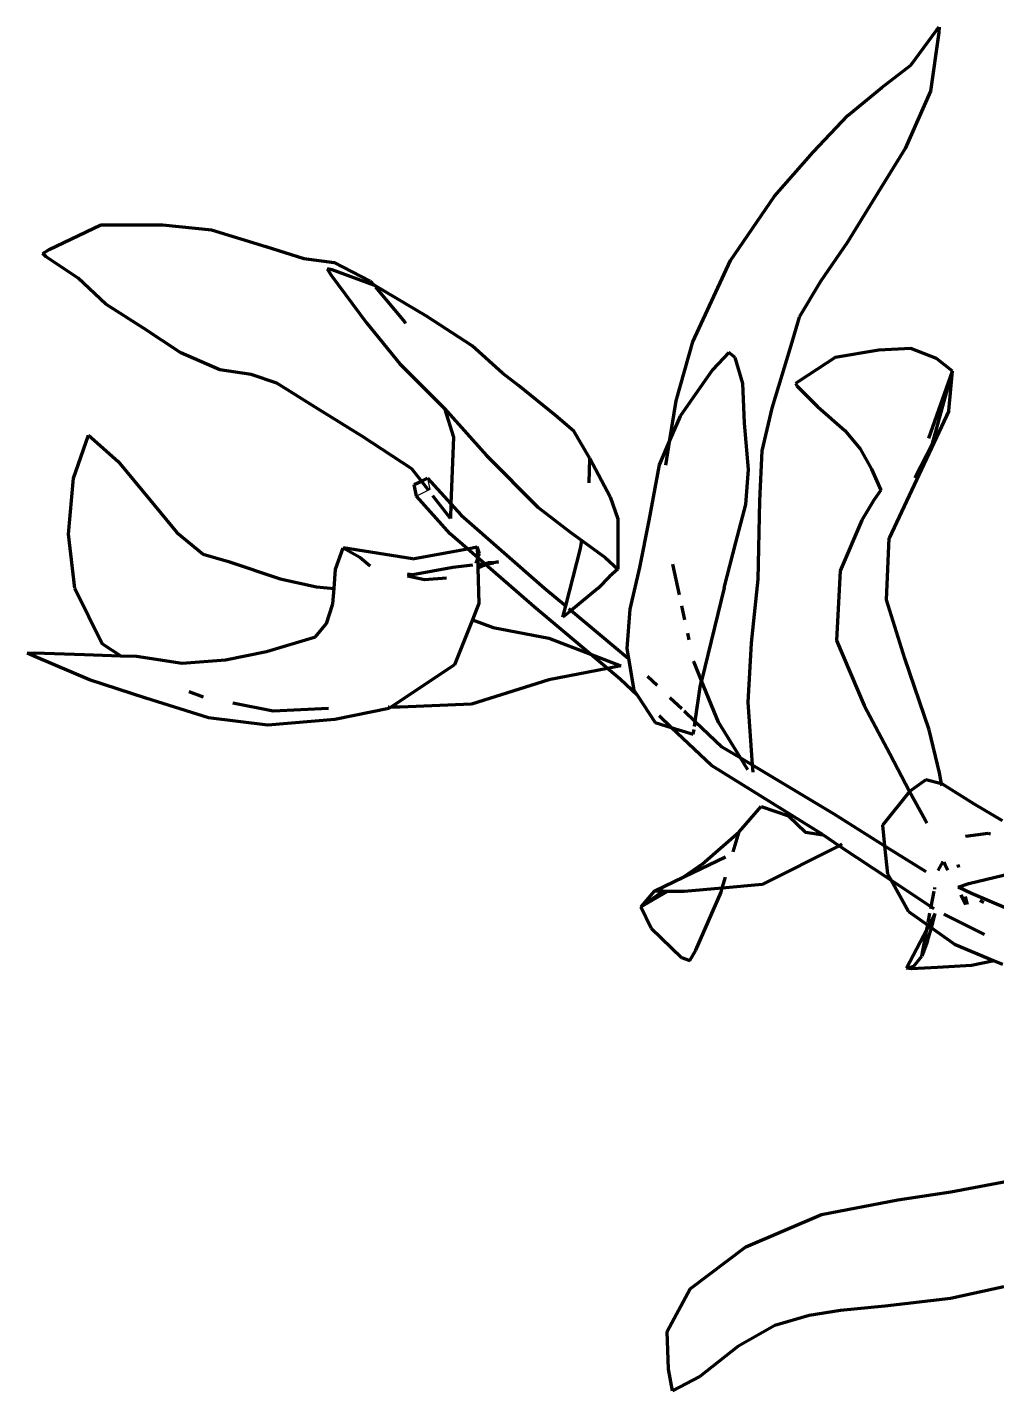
# Model space of a CAD drawing. Header units: millimetres. Extents: x 4307 to 31003, y 2809 to 20009.
# Drawn here: x 7871.4 to 7957.8, y 17213.5 to 17335.2 of the extents above; entities that cross this region are included whole.
import ezdxf

# ---------------------------------------------------------------- set-up
doc = ezdxf.new("R2010")
doc.units = ezdxf.units.MM
doc.layers.add('ProfileEdges', color=7, linetype='Continuous')

msp = doc.modelspace()

# ---------------------------------------------------------------- linework, layer by layer
for p, q in [((7907.08, 17294.95), (7907.28, 17293.94)), ((7907.15, 17293.87), (7906.08, 17293.34)), ((7907.28, 17293.94), (7907.15, 17293.87))]:
    msp.add_line(p, q)
at = {"layer": 'ProfileEdges', "lineweight": 211}
for p, q in [((7950.19, 17331.79), (7952.51, 17334.93)), ((7952.51, 17334.93), (7952.72, 17335.16)), ((7952.72, 17335.16), (7952.67, 17334.7)), ((7952.67, 17334.7), (7951.93, 17329.46)), ((7947.59, 17329.79), (7950.19, 17331.79)), ((7944.57, 17327.29), (7947.59, 17329.79)), ((7951.93, 17329.46), (7949.67, 17324.35)), ((7941.47, 17324.02), (7944.57, 17327.29)), ((7938.03, 17320.1), (7941.47, 17324.02)), ((7949.67, 17324.35), (7947.01, 17320.02)), ((7934.1, 17314.35), (7938.03, 17320.1)), ((7947.01, 17320.02), (7944.52, 17316)), ((7873.33, 17315.35), (7877.94, 17317.55)), ((7877.94, 17317.55), (7883.42, 17317.55)), ((7883.42, 17317.55), (7887.8, 17317.09)), ((7887.8, 17317.09), (7892.65, 17315.59)), ((7872.75, 17314.99), (7873.33, 17315.35)), ((7892.65, 17315.59), (7896.05, 17314.52)), ((7944.52, 17316), (7942.11, 17312.48)), ((7873.05, 17314.69), (7872.75, 17314.99)), ((7875.9, 17312.78), (7873.05, 17314.69)), ((7896.05, 17314.52), (7898.74, 17314.19)), ((7898.74, 17314.19), (7901.96, 17312.52)), ((7930.73, 17307.1), (7934.1, 17314.35)), ((7898.12, 17313.61), (7898.48, 17313.04)), ((7898.56, 17313.52), (7898.12, 17313.61)), ((7898.48, 17313.04), (7901.63, 17308.78)), ((7902.27, 17312.16), (7898.56, 17313.52)), ((7878.37, 17310.46), (7875.9, 17312.78)), ((7901.96, 17312.52), (7902.27, 17312.16)), ((7902.36, 17312.12), (7902.27, 17312.16)), ((7906.98, 17309.39), (7902.36, 17312.12)), ((7902.43, 17311.97), (7905.06, 17308.85)), ((7942.11, 17312.48), (7940.21, 17309.3)), ((7881.74, 17308.32), (7878.37, 17310.46)), ((7911.04, 17306.74), (7906.98, 17309.39)), ((7940.21, 17309.3), (7939.49, 17306.76)), ((7885.07, 17306.13), (7881.74, 17308.32)), ((7901.63, 17308.78), (7904.6, 17305.14)), ((7905.06, 17308.85), (7905.12, 17308.73)), ((7913.76, 17304.3), (7911.04, 17306.74)), ((7929.24, 17301.85), (7930.73, 17307.1)), ((7939.49, 17306.76), (7937.78, 17301.18)), ((7888.53, 17304.59), (7885.07, 17306.13)), ((7933.96, 17306.16), (7932.5, 17304.59)), ((7934.5, 17305.69), (7933.96, 17306.16)), ((7935.19, 17303.37), (7934.5, 17305.69)), ((7943.44, 17305.69), (7940.15, 17303.57)), ((7947.33, 17306.37), (7943.44, 17305.69)), ((7950.18, 17306.51), (7947.33, 17306.37)), ((7952.48, 17305.6), (7950.18, 17306.51)), ((7953.9, 17304.48), (7952.48, 17305.6)), ((7891.34, 17304.18), (7888.53, 17304.59)), ((7904.6, 17305.14), (7908.49, 17301.25)), ((7915.19, 17303.19), (7913.76, 17304.3)), ((7932.5, 17304.59), (7929.62, 17300.48)), ((7951.8, 17298.5), (7953.9, 17304.48)), ((7952.12, 17298.02), (7953.9, 17304.48)), ((7953.56, 17300.93), (7953.9, 17304.48)), ((7893.62, 17303.41), (7891.34, 17304.18)), ((7897.29, 17301.13), (7893.62, 17303.41)), ((7918.49, 17300.54), (7915.19, 17303.19)), ((7935.35, 17299.83), (7935.19, 17303.37)), ((7940.15, 17303.57), (7939.88, 17303.37)), ((7939.88, 17303.37), (7940.01, 17303.18)), ((7940.01, 17303.18), (7941.9, 17301.3)), ((7901.26, 17298.65), (7897.29, 17301.13)), ((7908.49, 17301.25), (7908.57, 17301.16)), ((7908.57, 17301.16), (7909.38, 17298.6)), ((7908.57, 17301.16), (7912.33, 17296.97)), ((7928.69, 17298.35), (7929.24, 17301.85)), ((7937.78, 17301.18), (7936.88, 17297.39)), ((7941.9, 17301.3), (7944.29, 17299.2)), ((7953.56, 17300.93), (7948.24, 17289.57)), ((7920.12, 17299.13), (7918.49, 17300.54)), ((7929.62, 17300.48), (7928.69, 17298.35)), ((7935.7, 17295.71), (7935.35, 17299.83)), ((7875.5, 17294.94), (7876.83, 17298.78)), ((7876.83, 17298.78), (7879.48, 17296.41)), ((7905.68, 17295.78), (7901.26, 17298.65)), ((7909.38, 17298.6), (7909.16, 17292.64)), ((7921.56, 17296.69), (7920.12, 17299.13)), ((7928.69, 17298.35), (7927.73, 17296.14)), ((7928.34, 17296.11), (7928.69, 17298.35)), ((7944.29, 17299.2), (7945.67, 17297.55)), ((7936.88, 17297.39), (7936.69, 17292.9)), ((7945.67, 17297.55), (7946.66, 17295.74)), ((7950.55, 17294.96), (7952.12, 17298.02)), ((7879.48, 17296.41), (7882.33, 17292.97)), ((7906.53, 17294.68), (7905.68, 17295.78)), ((7912.33, 17296.97), (7916.92, 17292.36)), ((7921.49, 17294.53), (7921.56, 17296.69)), ((7921.56, 17296.69), (7923.36, 17293.28)), ((7927.73, 17296.14), (7926.81, 17291.15)), ((7875.06, 17289.93), (7875.5, 17294.94)), ((7905.87, 17294.36), (7906.53, 17294.68)), ((7906.53, 17294.68), (7907.08, 17294.95)), ((7907.15, 17293.87), (7906.53, 17294.68)), ((7907.08, 17294.95), (7909.16, 17292.64)), ((7935.46, 17292.6), (7935.7, 17295.71)), ((7946.66, 17295.74), (7947.52, 17293.87)), ((7906.08, 17293.34), (7905.87, 17294.36)), ((7909.12, 17291.33), (7907.55, 17293.36)), ((7947.52, 17293.87), (7946.89, 17292.98)), ((7882.33, 17292.97), (7884.71, 17290.09)), ((7909.1, 17289.98), (7906.08, 17293.34)), ((7909.16, 17292.64), (7909.12, 17291.33)), ((7909.16, 17292.64), (7910.07, 17291.63)), ((7916.92, 17292.36), (7919.77, 17290.14)), ((7923.36, 17293.28), (7924.04, 17291.32)), ((7934.58, 17289.2), (7935.46, 17292.6)), ((7936.69, 17292.9), (7936.54, 17285.9)), ((7946.89, 17292.98), (7945.8, 17291.18)), ((7910.07, 17291.63), (7917.51, 17285.13)), ((7924.04, 17291.32), (7924.06, 17286.82)), ((7926.81, 17291.15), (7925.97, 17286.97)), ((7945.8, 17291.18), (7943.89, 17286.67)), ((7875.6, 17285.1), (7875.06, 17289.93)), ((7884.71, 17290.09), (7887.07, 17288.17)), ((7910.63, 17288.64), (7909.1, 17289.98)), ((7919.77, 17290.14), (7920.82, 17289.38)), ((7898.86, 17286.81), (7899.54, 17288.71)), ((7905.73, 17287.74), (7899.54, 17288.71)), ((7899.54, 17288.71), (7901.03, 17287.9)), ((7905.73, 17287.74), (7910.63, 17288.64)), ((7910.63, 17288.64), (7911.51, 17288.8)), ((7911.54, 17287.85), (7910.63, 17288.64)), ((7911.7, 17288.19), (7911.51, 17288.8)), ((7911.51, 17288.8), (7911.54, 17287.85)), ((7919.4, 17283.54), (7920.73, 17288.65)), ((7920.73, 17288.65), (7920.82, 17289.38)), ((7920.82, 17289.38), (7922.93, 17287.87)), ((7933.52, 17285.15), (7934.58, 17289.2)), ((7948.01, 17284.09), (7948.24, 17289.57)), ((7887.07, 17288.17), (7889.31, 17287.49)), ((7889.31, 17287.49), (7893.92, 17285.97)), ((7901.03, 17287.9), (7901.95, 17287.12)), ((7911.4, 17287.35), (7911.55, 17287.76)), ((7911.54, 17287.85), (7911.7, 17288.19)), ((7911.55, 17287.76), (7911.54, 17287.85)), ((7912.14, 17287.32), (7911.54, 17287.85)), ((7911.55, 17287.76), (7911.56, 17287.43)), ((7911.56, 17287.43), (7911.56, 17287.26)), ((7911.56, 17287.26), (7912.14, 17287.32)), ((7912.2, 17287.27), (7911.57, 17287.08)), ((7912.14, 17287.32), (7912.51, 17287.37)), ((7912.2, 17287.27), (7912.14, 17287.32)), ((7912.51, 17287.37), (7912.2, 17287.27)), ((7912.25, 17287.23), (7912.2, 17287.27)), ((7912.25, 17287.23), (7912.96, 17287.37)), ((7912.51, 17287.37), (7912.25, 17287.23)), ((7912.56, 17287.38), (7912.51, 17287.37)), ((7912.96, 17287.37), (7912.56, 17287.38)), ((7913.4, 17287.47), (7912.96, 17287.37)), ((7913.07, 17287.43), (7913.4, 17287.47)), ((7922.93, 17287.87), (7924.06, 17286.82)), ((7929.55, 17284.53), (7928.95, 17287.26)), ((7898.73, 17285.1), (7898.86, 17286.81)), ((7905.26, 17286.4), (7905.75, 17286.33)), ((7906.81, 17285.86), (7905.27, 17286.2)), ((7905.75, 17286.33), (7909.34, 17286.99)), ((7909.34, 17286.99), (7911.11, 17287.2)), ((7911.56, 17287.26), (7911.57, 17287.08)), ((7911.57, 17287.05), (7912.14, 17287.18)), ((7911.57, 17287.08), (7911.57, 17287.05)), ((7911.57, 17287.05), (7911.57, 17286.94)), ((7911.62, 17286.93), (7911.57, 17286.94)), ((7911.57, 17286.94), (7911.57, 17286.91)), ((7911.57, 17286.91), (7911.62, 17286.93)), ((7911.57, 17286.91), (7911.66, 17283.75)), ((7912.14, 17287.18), (7911.62, 17286.93)), ((7912.14, 17287.18), (7912.25, 17287.23)), ((7916.58, 17283.45), (7912.25, 17287.23)), ((7923.29, 17286.17), (7922.29, 17285.11)), ((7924.06, 17286.82), (7923.29, 17286.17)), ((7925.97, 17286.97), (7925.13, 17283.25)), ((7943.89, 17286.67), (7943.56, 17280.45)), ((7878.05, 17280.17), (7875.6, 17285.1)), ((7893.92, 17285.97), (7897.16, 17285.25)), ((7897.16, 17285.25), (7898.73, 17285.1)), ((7898.63, 17283.72), (7898.73, 17285.1)), ((7908.77, 17286.02), (7906.81, 17285.86)), ((7917.51, 17285.13), (7919.4, 17283.54)), ((7922.29, 17285.11), (7919.88, 17283.14)), ((7933.52, 17285.15), (7931.51, 17276.85)), ((7936.54, 17285.9), (7935.94, 17280.23)), ((7898.07, 17281.96), (7898.63, 17283.72)), ((7911.66, 17283.75), (7911.08, 17282.3)), ((7949.66, 17278.86), (7948.01, 17284.09)), ((7921.61, 17279.23), (7916.58, 17283.45)), ((7919.14, 17282.53), (7919.4, 17283.54)), ((7919.88, 17283.14), (7919.14, 17282.53)), ((7919.67, 17283.32), (7919.88, 17283.14)), ((7919.88, 17283.14), (7925, 17278.85)), ((7925.13, 17283.25), (7924.85, 17279.74)), ((7930.03, 17282.29), (7929.76, 17283.55)), ((7897.08, 17280.77), (7898.07, 17281.96)), ((7911.08, 17282.3), (7909.47, 17278.27)), ((7911.08, 17282.3), (7912.92, 17281.61)), ((7912.92, 17281.61), (7917.88, 17280.66)), ((7879.69, 17279.1), (7878.05, 17280.17)), ((7892.72, 17279.48), (7897.08, 17280.77)), ((7917.88, 17280.66), (7921.61, 17279.23)), ((7930.41, 17280.52), (7930.28, 17281.12)), ((7935.94, 17280.23), (7935.65, 17274.96)), ((7943.56, 17280.45), (7946.02, 17274.66)), ((7871.37, 17279.31), (7872.01, 17279.36)), ((7872.09, 17279.01), (7871.37, 17279.31)), ((7872.01, 17279.36), (7876.46, 17279.22)), ((7876.91, 17276.96), (7872.09, 17279.01)), ((7876.46, 17279.22), (7879.69, 17279.1)), ((7879.69, 17279.1), (7881.11, 17279.05)), ((7881.11, 17279.05), (7885.18, 17278.42)), ((7889.06, 17278.72), (7892.72, 17279.48)), ((7921.61, 17279.23), (7924.32, 17278.19)), ((7923.13, 17277.96), (7921.61, 17279.23)), ((7924.85, 17279.74), (7925, 17278.85)), ((7925, 17278.85), (7925.48, 17276.02)), ((7951.82, 17272.48), (7949.66, 17278.86)), ((7885.18, 17278.42), (7889.06, 17278.72)), ((7909.47, 17278.27), (7903.79, 17274.51)), ((7923.13, 17277.96), (7917.88, 17276.96)), ((7924.32, 17278.19), (7923.13, 17277.96)), ((7924.26, 17277.01), (7923.13, 17277.96)), ((7930.84, 17278.5), (7930.81, 17278.62)), ((7931.51, 17276.85), (7930.84, 17278.5)), ((7881.94, 17275.32), (7876.91, 17276.96)), ((7917.88, 17276.96), (7910.98, 17274.77)), ((7925.79, 17275.56), (7924.26, 17277.01)), ((7926.69, 17277.27), (7927.54, 17276.46)), ((7930.94, 17273.24), (7931.39, 17276.32)), ((7931.39, 17276.32), (7931.51, 17276.85)), ((7933.03, 17273.18), (7931.51, 17276.85)), ((7887.52, 17273.55), (7881.94, 17275.32)), ((7887.08, 17275.39), (7885.8, 17275.88)), ((7925.48, 17276.02), (7925.79, 17275.56)), ((7925.79, 17275.56), (7927.39, 17273.13)), ((7928.69, 17275.38), (7929.74, 17274.38)), ((7893.29, 17274.15), (7889.71, 17274.85)), ((7898.23, 17274.4), (7893.29, 17274.15)), ((7903.62, 17274.4), (7898.79, 17273.4)), ((7903.64, 17274.51), (7903.57, 17274.51)), ((7903.79, 17274.51), (7903.62, 17274.4)), ((7904.63, 17274.52), (7903.79, 17274.51)), ((7910.98, 17274.77), (7904.63, 17274.52)), ((7929.96, 17274.17), (7930.94, 17273.24)), ((7935.65, 17274.96), (7936.03, 17269.35)), ((7946.02, 17274.66), (7948.32, 17270.33)), ((7892.84, 17272.89), (7887.52, 17273.55)), ((7898.79, 17273.4), (7892.84, 17272.89)), ((7927.39, 17273.13), (7928.8, 17272.7)), ((7928.8, 17272.7), (7927.73, 17273.72)), ((7932.39, 17269.3), (7928.8, 17272.7)), ((7928.8, 17272.7), (7930.78, 17272.11)), ((7930.88, 17272.78), (7930.94, 17273.24)), ((7930.94, 17273.24), (7933.33, 17270.98)), ((7934.99, 17269.98), (7933.03, 17273.18)), ((7930.78, 17272.11), (7930.84, 17272.5)), ((7952.74, 17268.64), (7951.82, 17272.48)), ((7933.33, 17270.98), (7934.99, 17269.98)), ((7948.32, 17270.33), (7950.07, 17266.98)), ((7942.36, 17263.11), (7932.39, 17269.3)), ((7935.64, 17268.92), (7934.99, 17269.98)), ((7934.99, 17269.98), (7936.03, 17269.35)), ((7936.03, 17269.35), (7936.08, 17268.7)), ((7936.03, 17269.35), (7943.3, 17264.99)), ((7951.52, 17268.02), (7950.07, 17266.98)), ((7952.93, 17267.67), (7951.52, 17268.02)), ((7952.93, 17267.67), (7952.74, 17268.64)), ((7950.07, 17266.98), (7947.64, 17263.97)), ((7950.07, 17266.98), (7951.49, 17264.4)), ((7953.01, 17267.65), (7952.93, 17267.67)), ((7952.97, 17267.48), (7952.93, 17267.67)), ((7955.81, 17265.88), (7953.01, 17267.65)), ((7934.87, 17263.38), (7936.84, 17265.65)), ((7936.84, 17265.65), (7939.28, 17264.82)), ((7958.36, 17264.36), (7955.81, 17265.88)), ((7939.28, 17264.82), (7940.79, 17263.37)), ((7943.3, 17264.99), (7947.84, 17262.14)), ((7951.49, 17264.4), (7951.6, 17264.17)), ((7931.57, 17260.5), (7934.87, 17263.38)), ((7934.33, 17261.59), (7934.87, 17263.38)), ((7940.79, 17263.37), (7942.36, 17263.11)), ((7942.36, 17263.11), (7943.8, 17262.15)), ((7947.64, 17263.97), (7947.84, 17262.14)), ((7955.06, 17263), (7957.08, 17263.27)), ((7957.08, 17263.27), (7957.28, 17263.2)), ((7943.8, 17262.15), (7936.93, 17258.69)), ((7944.02, 17262.27), (7943.8, 17262.15)), ((7943.8, 17262.15), (7948.42, 17259.08)), ((7947.84, 17262.14), (7951.51, 17259.84)), ((7947.84, 17262.14), (7948.11, 17259.64)), ((7929.92, 17259.36), (7933.66, 17261.15)), ((7931.57, 17260.5), (7929.92, 17259.36)), ((7952.62, 17259.93), (7953.06, 17260.73)), ((7953.12, 17260.7), (7953.22, 17260.46)), ((7927.28, 17258.08), (7929.92, 17259.36)), ((7933.36, 17258.37), (7933.65, 17259.33)), ((7948.11, 17259.64), (7948.42, 17259.08)), ((7953.22, 17260.46), (7953.48, 17259.96)), ((7954.45, 17260.2), (7954.39, 17260.46)), ((7955.34, 17258.77), (7959.19, 17259.7)), ((7927.28, 17258.08), (7926.09, 17256.68)), ((7928.09, 17258.08), (7926.09, 17256.68)), ((7926.09, 17256.68), (7928.45, 17258.07)), ((7928.09, 17258.08), (7927.28, 17258.08)), ((7928.45, 17258.07), (7928.09, 17258.08)), ((7929.96, 17258.06), (7928.45, 17258.07)), ((7933.36, 17258.37), (7929.96, 17258.06)), ((7933.25, 17258.01), (7933.36, 17258.37)), ((7936.93, 17258.69), (7933.36, 17258.37)), ((7948.42, 17259.08), (7949.97, 17256.27)), ((7948.42, 17259.08), (7952, 17256.7)), ((7952, 17256.7), (7952.27, 17258.1)), ((7952.31, 17258.27), (7952.33, 17258.42)), ((7954.41, 17258.45), (7955.34, 17258.77)), ((7955.58, 17257.88), (7954.41, 17258.45)), ((7931, 17252.83), (7933.25, 17258.01)), ((7954.63, 17257.75), (7955.07, 17256.89)), ((7955.23, 17256.91), (7955.06, 17257.63)), ((7960.41, 17255.84), (7955.58, 17257.88)), ((7956.35, 17257.25), (7956.7, 17257.09)), ((7926.09, 17256.68), (7927.01, 17254.79)), ((7949.97, 17256.27), (7951.69, 17255.06)), ((7951.74, 17255.31), (7951.89, 17256.13)), ((7951.78, 17254.99), (7952.36, 17256.09)), ((7951.97, 17256.51), (7952, 17256.7)), ((7952, 17256.7), (7952.23, 17256.55)), ((7952.01, 17254.83), (7952.36, 17256.09)), ((7956.74, 17254.24), (7953.11, 17256.04)), ((7927.01, 17254.79), (7929.71, 17252.16)), ((7949.8, 17251.22), (7951.62, 17254.68)), ((7951.17, 17252.29), (7951.62, 17254.68)), ((7951.62, 17254.68), (7951.69, 17255.06)), ((7951.62, 17254.68), (7951.78, 17254.99)), ((7951.68, 17253.62), (7952.01, 17254.83)), ((7951.69, 17255.06), (7951.74, 17255.31)), ((7951.69, 17255.06), (7951.78, 17254.99)), ((7951.78, 17254.99), (7952.01, 17254.83)), ((7952.01, 17254.83), (7954.08, 17253.37)), ((7951.68, 17253.62), (7951.17, 17252.29)), ((7954.08, 17253.37), (7957.62, 17251.88)), ((7929.71, 17252.16), (7930.46, 17251.92)), ((7930.46, 17251.92), (7931, 17252.83)), ((7950.46, 17251.39), (7951.17, 17252.29)), ((7949.8, 17251.22), (7950.46, 17251.39)), ((7950.25, 17251.15), (7949.8, 17251.22)), ((7952.56, 17251.28), (7950.25, 17251.15)), ((7955.58, 17251.47), (7952.56, 17251.28)), ((7957.62, 17251.88), (7955.58, 17251.47)), ((7957.62, 17251.88), (7958.36, 17251.57)), ((7953.74, 17231.28), (7959.42, 17232.34)), ((7942.2, 17229.25), (7949.03, 17230.54)), ((7949.03, 17230.54), (7953.74, 17231.28)), ((7935.47, 17226.36), (7942.2, 17229.25)), ((7930.51, 17222.62), (7935.47, 17226.36)), ((7928.45, 17218.81), (7930.51, 17222.62)), ((7953.71, 17221.76), (7947.87, 17221.06)), ((7958.47, 17222.78), (7953.71, 17221.76)), ((7943.92, 17220.68), (7941.1, 17220.25)), ((7947.87, 17221.06), (7943.92, 17220.68)), ((7938.04, 17219.35), (7934.76, 17217.46)), ((7941.1, 17220.25), (7938.04, 17219.35)), ((7928.58, 17215.45), (7928.45, 17218.81)), ((7934.76, 17217.46), (7931.36, 17214.79)), ((7928.92, 17213.52), (7928.58, 17215.45)), ((7931.36, 17214.79), (7928.92, 17213.52))]:
    msp.add_line(p, q, dxfattribs=at)

doc.saveas('drawing.dxf')
